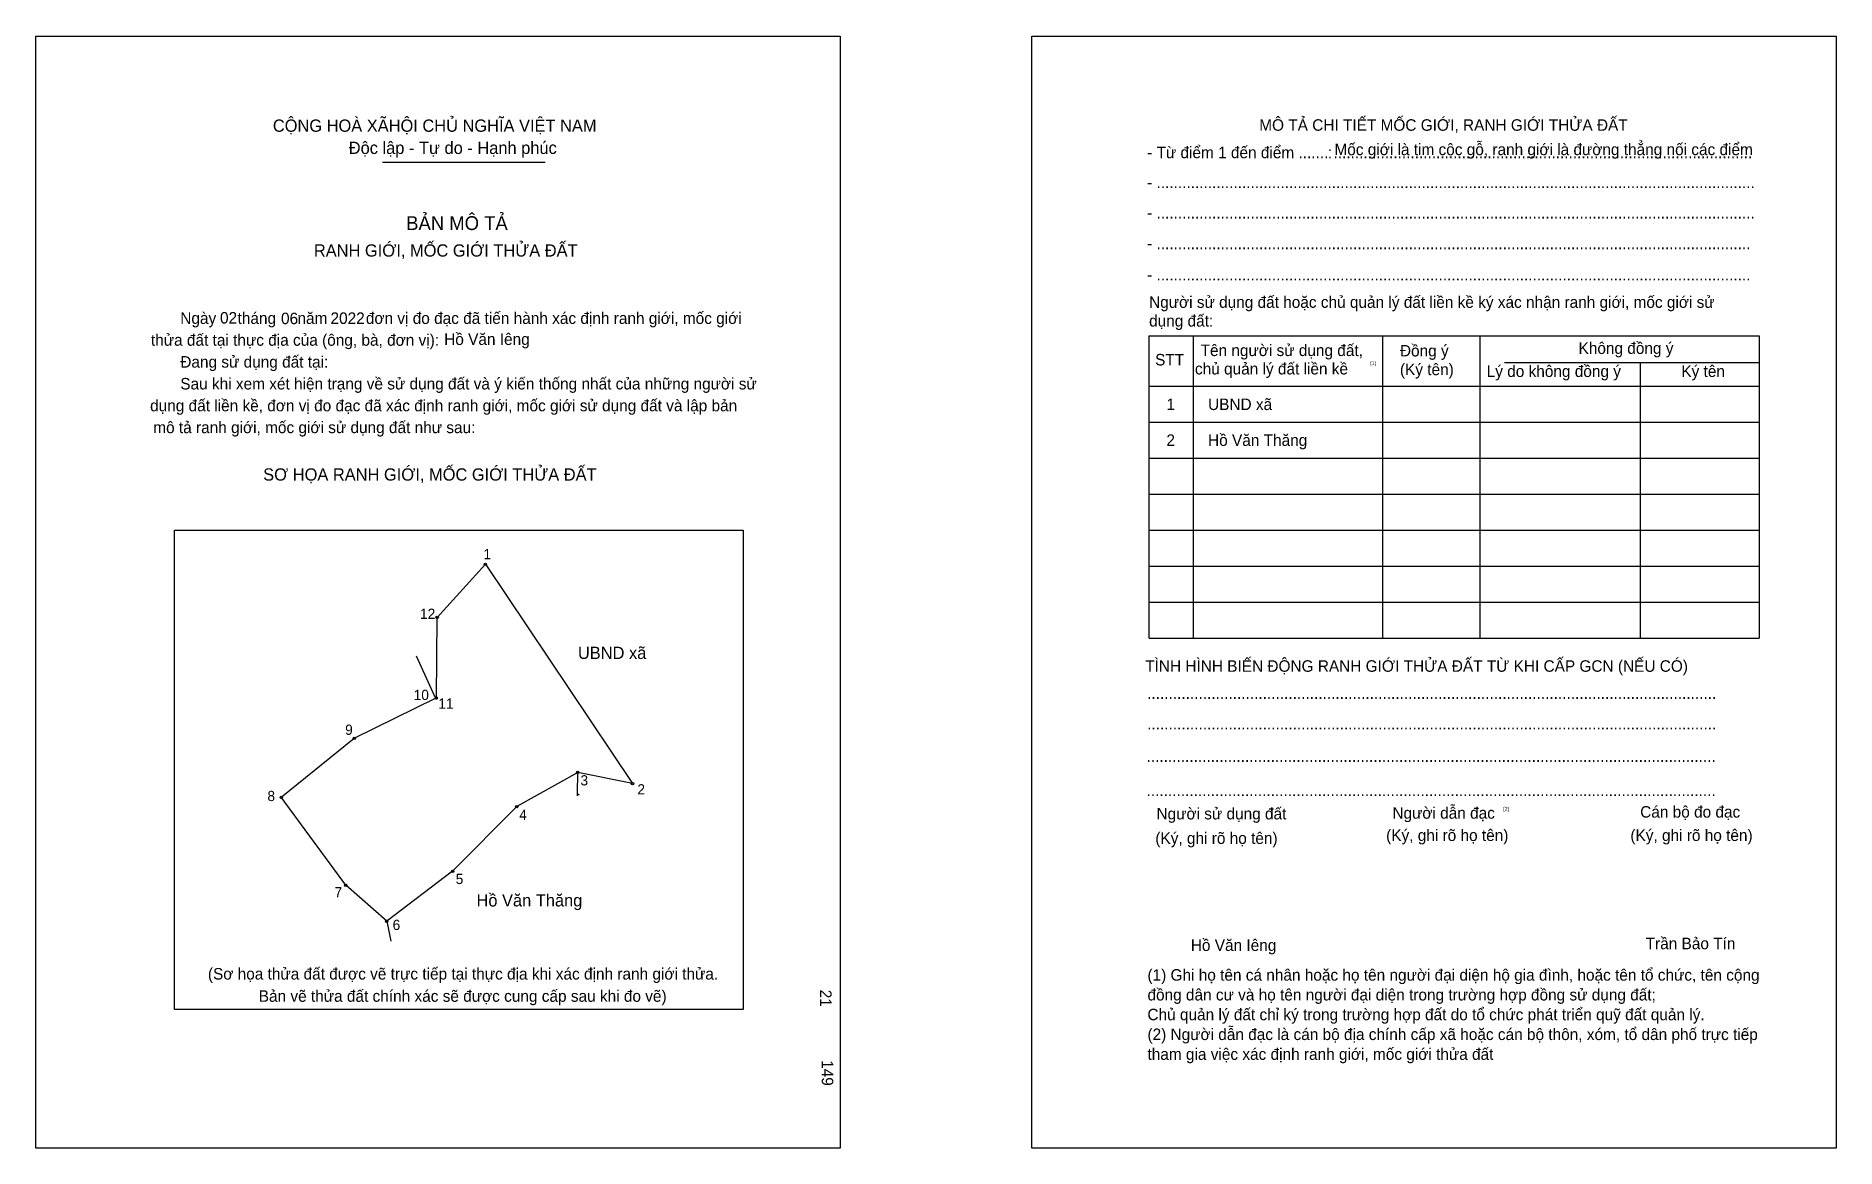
# Model space of a CAD drawing. Extents: x 546708 to 547335, y 1824080 to 1824468.
import ezdxf

# ---------------------------------------------------------------- set-up
doc = ezdxf.new("R2010")
doc.units = 0
for name, color, linetype in [('bmtKhungInTrang1', 7, 'Continuous'), ('bmtKhungInTrang2', 7, 'Continuous'), ('bmtNoiDung', 7, 'Continuous'), ('bmtTemplate', 7, 'Continuous'), ('CanhThua', 7, 'Continuous'), ('MocDinhThua', 7, 'Continuous'), ('RauThua', 7, 'Continuous'), ('SoHieuDinhThua', 7, 'Continuous'), ('TenChuLanCan', 7, 'Continuous')]:
    doc.layers.add(name, color=color, linetype=linetype)

msp = doc.modelspace()

# ---------------------------------------------------------------- linework, layer by layer
at = {"layer": 'bmtKhungInTrang1'}
msp.add_lwpolyline([(546708.31, 1824467.51), (546988.45, 1824467.51), (546988.45, 1824080.04), (546708.31, 1824080.04)], close=True, dxfattribs=at)
at = {"layer": 'bmtKhungInTrang2'}
msp.add_lwpolyline([(547055.26, 1824467.51), (547335.4, 1824467.51), (547335.4, 1824080.04), (547055.26, 1824080.04)], close=True, dxfattribs=at)
at = {"layer": 'bmtTemplate'}
for p, q in [((546829.03, 1824423.6), (546885.68, 1824423.6)), ((547111.46, 1824363.01), (547111.46, 1824257.67)), ((547177.36, 1824363.01), (547177.36, 1824257.67)), ((547211.26, 1824363.13), (547211.26, 1824257.67)), ((547308.58, 1824363.01), (547308.58, 1824257.67)), ((547219.86, 1824353.73), (547308.58, 1824353.73)), ((547096.09, 1824345.45), (547308.58, 1824345.45)), ((547096.09, 1824332.91), (547308.58, 1824332.91)), ((547096.09, 1824320.37), (547308.58, 1824320.37)), ((547096.09, 1824307.83), (547308.58, 1824307.83)), ((547096.09, 1824295.29), (547308.58, 1824295.29)), ((547096.09, 1824282.75), (547308.58, 1824282.75)), ((547096.09, 1824270.21), (547308.58, 1824270.21)), ((547096.09, 1824257.67), (547308.58, 1824257.67))]:
    msp.add_line(p, q, dxfattribs=at)
for points in [[(547095.96, 1824363.01), (547308.58, 1824363.01)], [(547095.96, 1824363.01), (547095.96, 1824257.67)], [(547267.22, 1824353.6), (547267.22, 1824257.67)]]:
    msp.add_lwpolyline(points, dxfattribs=at)
msp.add_lwpolyline([(546756.51, 1824128.3), (546756.51, 1824295.28), (546954.73, 1824295.28), (546954.73, 1824128.3)], close=True, dxfattribs=at)
at = {"layer": 'CanhThua'}
for p, q in [((546848.06, 1824264.91), (546864.86, 1824283.43)), ((546864.86, 1824283.43), (546916.12, 1824207.01)), ((546847.79, 1824236.86), (546848.06, 1824264.91)), ((546819.21, 1824222.8), (546847.77, 1824236.85)), ((546847.77, 1824236.85), (546847.79, 1824236.86)), ((546793.75, 1824202.25), (546819.21, 1824222.8)), ((546897.04, 1824210.94), (546875.79, 1824199.01)), ((546916.12, 1824207.01), (546897.04, 1824210.94)), ((546816.23, 1824171.59), (546793.75, 1824202.25)), ((546875.79, 1824199.01), (546853.47, 1824176.48)), ((546853.47, 1824176.48), (546830.5, 1824159.05)), ((546830.5, 1824159.05), (546816.23, 1824171.59))]:
    msp.add_line(p, q, dxfattribs=at)
at = {"layer": 'MocDinhThua'}
for centre in [(546864.86, 1824283.43), (546848.06, 1824264.91), (546847.77, 1824236.85), (546847.79, 1824236.86), (546819.21, 1824222.8), (546897.04, 1824210.94), (546793.75, 1824202.25), (546916.12, 1824207.01), (546875.79, 1824199.01), (546853.47, 1824176.48), (546816.23, 1824171.59), (546830.5, 1824159.05)]:
    msp.add_circle(centre, 0.428, dxfattribs=at)
at = {"layer": 'RauThua'}
for p, q in [((546840.8, 1824251.59), (546847.19, 1824237.53)), ((546847.19, 1824237.53), (546847.77, 1824236.85)), ((546896.94, 1824203.59), (546897.04, 1824210.94)), ((546896.94, 1824203.59), (546897.04, 1824210.94)), ((546896.93, 1824202.7), (546896.94, 1824203.59)), ((546896.94, 1824203.59), (546897.58, 1824203.07)), ((546830.5, 1824159.05), (546831.96, 1824152.1))]:
    msp.add_line(p, q, dxfattribs=at)

# ---------------------------------------------------------------- texts
at = {"layer": 'bmtNoiDung'}
for s, height, p in [('02', 4.008, (546772.42, 1824367.32)), ('06', 4.008, (546793.67, 1824367.1)), ('2022', 4.008, (546810.92, 1824367.19)), ('Hồ Văn Iêng', 4.0083, (546850.52, 1824359.87)), ('1', 4.01, (547102.12, 1824337.18)), ('UBND xã ', 4.008, (547116.63, 1824337.18)), ('2', 4.01, (547102.12, 1824324.69)), ('Hồ Văn Thăng ', 4.0083, (547116.63, 1824324.69)), ('Hồ Văn Iêng', 4.0083, (547110.63, 1824148.71))]:
    msp.add_text(s, height=height, dxfattribs=at).set_placement(p)
for s, p in [('21', (546981.48, 1824135.2)), ('149', (546982.05, 1824110.67))]:
    msp.add_text(s, height=4.008, rotation=270, dxfattribs=at).set_placement(p)
at = {"layer": 'bmtTemplate'}
for s, height, p in [('CỘNG HOÀ XÃHỘI CHỦ NGHĨA VIỆT NAM', 4.2755, (546790.83, 1824434.14)), ('MÔ TẢ CHI TIẾT MỐC GIỚI, RANH GIỚI THỬA ĐẤT', 4.0068, (547134.47, 1824434.49)), ('Độc lập - Tự do - Hạnh phúc', 4.2755, (546817.27, 1824426.41)), ('- Từ điểm 1 đến điểm .......', 4.0068, (547095.41, 1824424.93)), (':', 4.01, (547158.36, 1824424.93)), ('Mốc giới là tim cộc gỗ, ranh giới là đường thẳng nối các điểm', 4.0068, (547160.67, 1824425.99)), ('..................................................................................................', 4.0068, (547160.34, 1824424.93)), ('- ............................................................................................................................................', 4.00679, (547095.41, 1824414.55)), ('BẢN MÔ TẢ', 4.81, (546837.28, 1824399.91)), ('- ............................................................................................................................................', 4.00679, (547095.41, 1824403.89)), ('RANH GIỚI, MỐC GIỚI THỬA ĐẤT', 4.2755, (546805.12, 1824390.64)), ('- ...........................................................................................................................................', 4.00679, (547095.41, 1824393.23)), ('- ...........................................................................................................................................', 4.00679, (547095.41, 1824382.32)), ('Người sử dụng đất hoặc chủ quản lý đất liền kề ký xác nhận ranh giới, mốc giới sử', 4.0068, (547096.09, 1824372.79)), ('Ngày     tháng     năm         đơn vị đo đạc đã tiến hành xác định ranh giới, mốc giới ', 4.0083, (546758.58, 1824367.19)), ('dụng đất:', 4.007, (547096.09, 1824366.27)), ('thửa đất tại thực địa của (ông, bà, đơn vị):', 4.0083, (546748.36, 1824359.58)), ('Tên người sử dụng đất,', 4.0068, (547114.04, 1824355.99)), ('Đồng ý', 4.007, (547183.48, 1824355.86)), ('Không đồng ý', 4.0068, (547245.71, 1824356.74)), ('Đang sử dụng đất tại:', 4.0083, (546758.58, 1824351.96)), ('STT', 4.007, (547098.19, 1824352.72)), ('chủ quản lý đất liền kề', 4.0068, (547112.08, 1824349.58)), ('(1)', 1.336, (547173.02, 1824352.87)), ('(Ký tên)', 4.007, (547183.48, 1824349.34)), ('Lý do không đồng ý', 4.0068, (547213.71, 1824348.71)), ('Ký tên', 4.007, (547281.52, 1824348.71)), ('Sau khi xem xét hiện trạng về sử dụng đất và ý kiến thống nhất của những người sử ', 4.0083, (546758.58, 1824344.35)), ('dụng đất liền kề, đơn vị đo đạc đã xác định ranh giới, mốc giới sử dụng đất và lập bản', 4.0083, (546748.06, 1824336.74)), ('mô tả ranh giới, mốc giới sử dụng đất như sau:', 4.0083, (546749.16, 1824329.13)), ('SƠ HỌA RANH GIỚI, MỐC GIỚI THỬA ĐẤT', 4.2755, (546787.46, 1824312.59)), ('TÌNH HÌNH BIẾN ĐỘNG RANH GIỚI THỬA ĐẤT TỪ KHI CẤP GCN (NẾU CÓ)', 4.0068, (547094.74, 1824245.98)), ('.....................................................................................................................................', 4.01279, (547095.41, 1824236.55)), ('.....................................................................................................................................', 4.01279, (547095.41, 1824225.89)), ('.....................................................................................................................................', 4.01279, (547095.21, 1824214.6)), ('.....................................................................................................................................', 4.01279, (547095.21, 1824202.69)), ('Người sử dụng đất', 4.0068, (547098.68, 1824194.54)), ('Người dẫn đạc', 4.0068, (547180.86, 1824194.79)), ('(2)', 1.336, (547219.34, 1824197.55)), ('Cán bộ đo đạc', 4.0068, (547267.18, 1824195.17)), ('(Ký, ghi rõ họ tên)', 4.0068, (547098.27, 1824186.01)), ('(Ký, ghi rõ họ tên)', 4.0068, (547178.68, 1824187.02)), ('(Ký, ghi rõ họ tên)', 4.0068, (547263.77, 1824187.02)), ('Trần Bảo Tín', 4.0068, (547269.09, 1824149.31)), ('(Sơ họa thửa đất được vẽ trực tiếp tại thực địa khi xác định ranh giới thửa.', 4.0083, (546768.2, 1824138.74)), ('(1) Ghi họ tên cá nhân hoặc họ tên người đại diện hộ gia đình, hoặc tên tổ chức, tên cộng', 4.0068, (547095.53, 1824138.35)), ('Bản vẽ thửa đất chính xác sẽ được cung cấp sau khi đo vẽ)', 4.0083, (546785.92, 1824130.99)), ('đồng dân cư và họ tên người đại diện trong trường hợp đồng sử dụng đất;', 4.0068, (547095.53, 1824131.45)), ('Chủ quản lý đất chỉ ký trong trường hợp đất do tổ chức phát triển quỹ đất quản lý.', 4.0068, (547095.53, 1824124.56)), ('(2) Người dẫn đạc là cán bộ địa chính cấp xã hoặc cán bộ thôn, xóm, tổ dân phố trực tiếp', 4.0068, (547095.53, 1824117.66)), ('tham gia việc xác định ranh giới, mốc giới thửa đất', 4.0068, (547095.53, 1824110.76))]:
    msp.add_text(s, height=height, dxfattribs=at).set_placement(p)
at = {"layer": 'SoHieuDinhThua'}
for s, height, p in [('1', 3.56, (546864.2, 1824285.2)), ('12', 3.564, (546842.11, 1824264.42)), ('10', 3.564, (546839.89, 1824236.14)), ('11', 3.564, (546848.47, 1824233.14)), ('9', 3.56, (546816.02, 1824224.02)), ('3', 3.56, (546898, 1824206.38)), ('8', 3.56, (546788.94, 1824200.93)), ('2', 3.56, (546917.83, 1824203.24)), ('4', 3.56, (546876.68, 1824194.39)), ('7', 3.56, (546812.33, 1824167.4)), ('5', 3.56, (546854.54, 1824172.02)), ('6', 3.56, (546832.56, 1824156.02))]:
    msp.add_text(s, height=height, dxfattribs=at).set_placement(p)
at = {"layer": 'TenChuLanCan'}
for s, height, p in [('UBND xã', 4.276, (546897.11, 1824250.44)), ('Hồ Văn Thăng', 4.2765, (546861.77, 1824164.21))]:
    msp.add_text(s, height=height, dxfattribs=at).set_placement(p)

doc.saveas('drawing.dxf')
